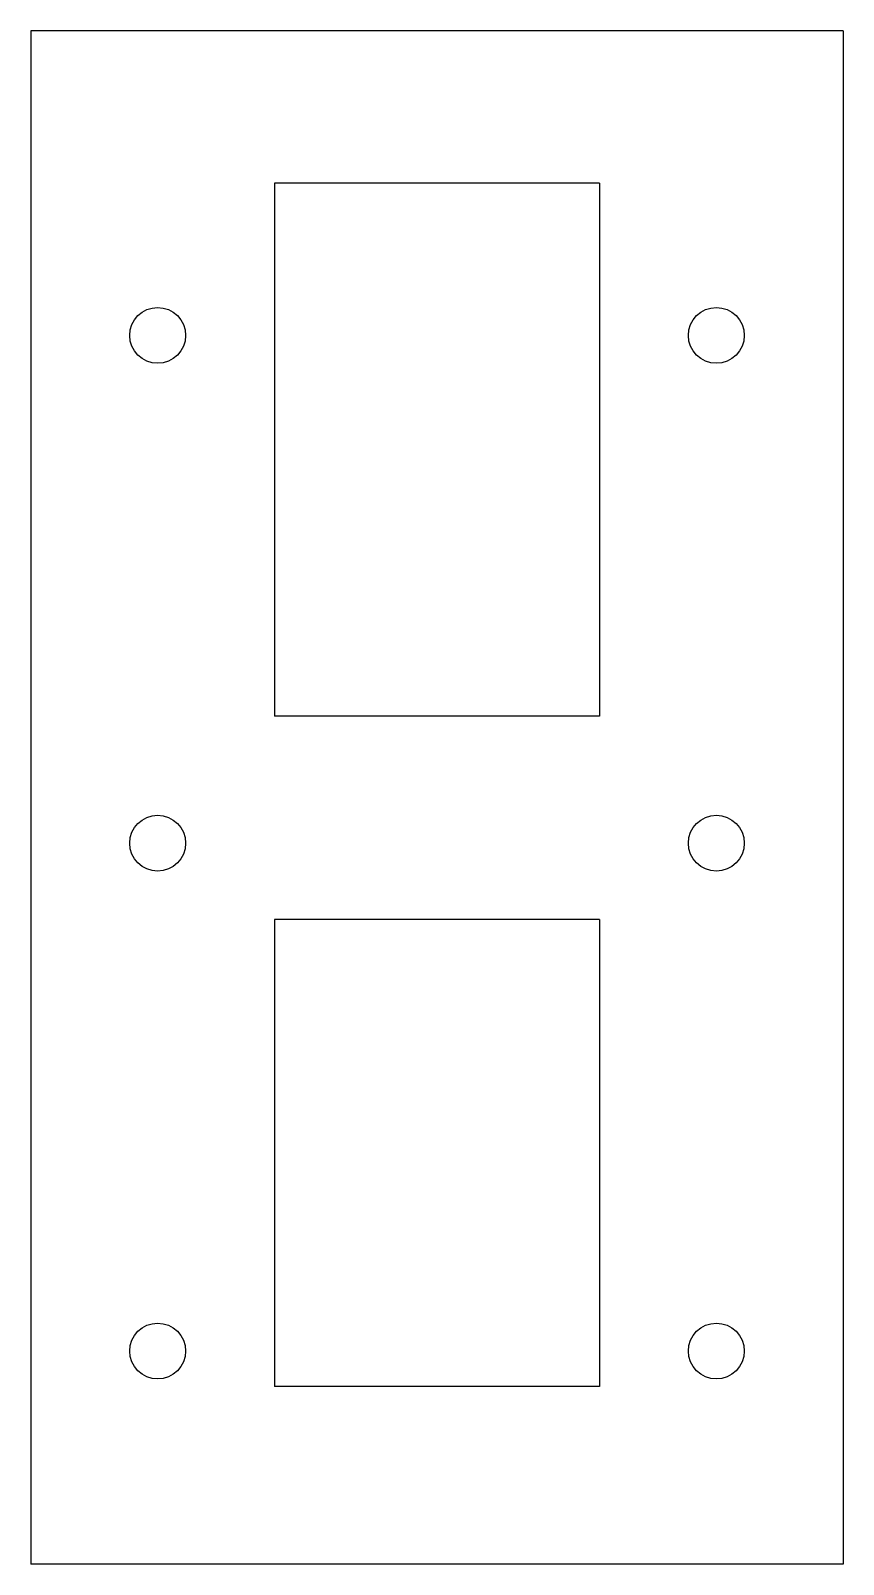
# Model space of a CAD drawing. Header units: millimetres. Extents: x 0 to 160, y -302 to 0.
import ezdxf

# ---------------------------------------------------------------- set-up
doc = ezdxf.new("R2010")
doc.units = ezdxf.units.MM
doc.layers.add('DXF_tmp', color=7, linetype='CONTINUOUS')

msp = doc.modelspace()

# ---------------------------------------------------------------- linework, layer by layer
at = {"layer": 'DXF_tmp'}
for p, q in [((160, 0), (0, 0)), ((0, 0), (0, -302)), ((160, 0), (160, -302)), ((48, -30), (48, -135)), ((112, -30), (48, -30)), ((112, -30), (112, -135)), ((112, -135), (48, -135)), ((48, -175), (48, -267)), ((112, -175), (48, -175)), ((112, -175), (112, -267)), ((112, -267), (48, -267)), ((160, -302), (0, -302))]:
    msp.add_line(p, q, dxfattribs=at)
for centre in [(25, -60), (135, -60), (25, -160), (135, -160), (25, -260), (135, -260)]:
    msp.add_circle(centre, 5.5, dxfattribs=at)

doc.saveas('drawing.dxf')
